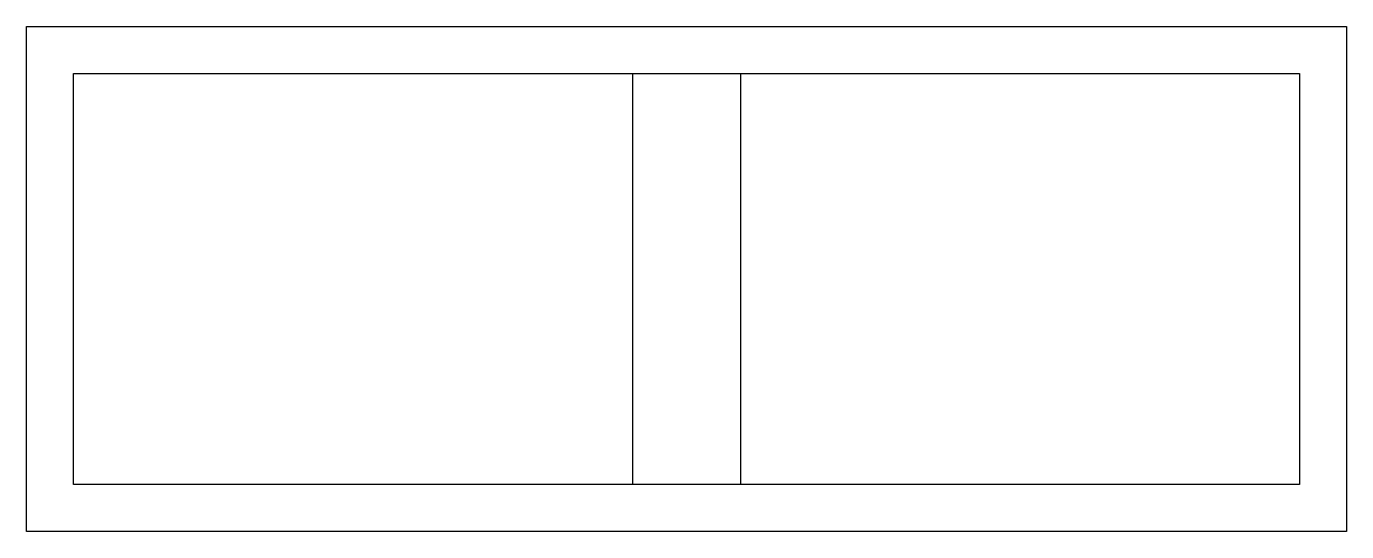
# Model space of a CAD drawing. Extents: x 0 to 1960, y -750 to 0.
import ezdxf

# ---------------------------------------------------------------- set-up
doc = ezdxf.new("R2010")
doc.units = 0
doc.header["$LTSCALE"] = 50
doc.layers.get('0').update_dxf_attribs({"linetype": 'CONTINUOUS'})

msp = doc.modelspace()

# ---------------------------------------------------------------- linework, layer by layer
at = {"color": 0}
for points in [[(0, 0), (1960, 0), (1960, -750), (0, -750)], [(70, -70), (1890, -70), (1890, -680), (70, -680)]]:
    msp.add_lwpolyline(points, close=True, dxfattribs=at)
for points in [[(900, -70), (900, -680)], [(1060, -70), (1060, -680)]]:
    msp.add_lwpolyline(points, dxfattribs=at)

doc.saveas('drawing.dxf')
